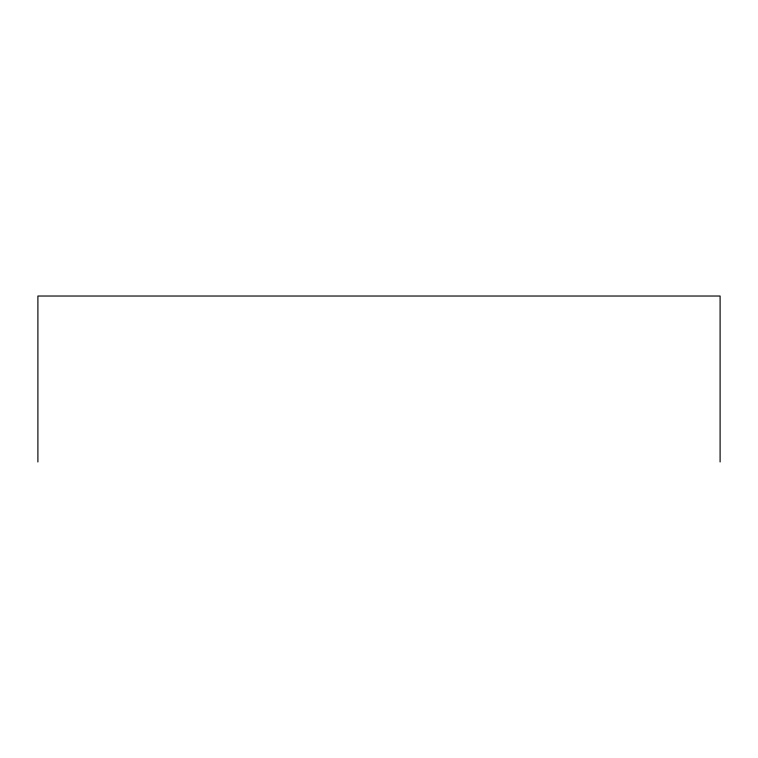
<?xml version="1.0" encoding="UTF-8"?>
<svg xmlns="http://www.w3.org/2000/svg" width="758" height="758" viewBox="0 0 758 758"><rect width="100%" height="100%" fill="white"/><g stroke="black" fill="none" stroke-linecap="round" stroke-linejoin="round"><path stroke-width="1.14" d="M720.1 461.973L720.1 296.027L37.9 296.027L37.9 461.973"/></g></svg>
